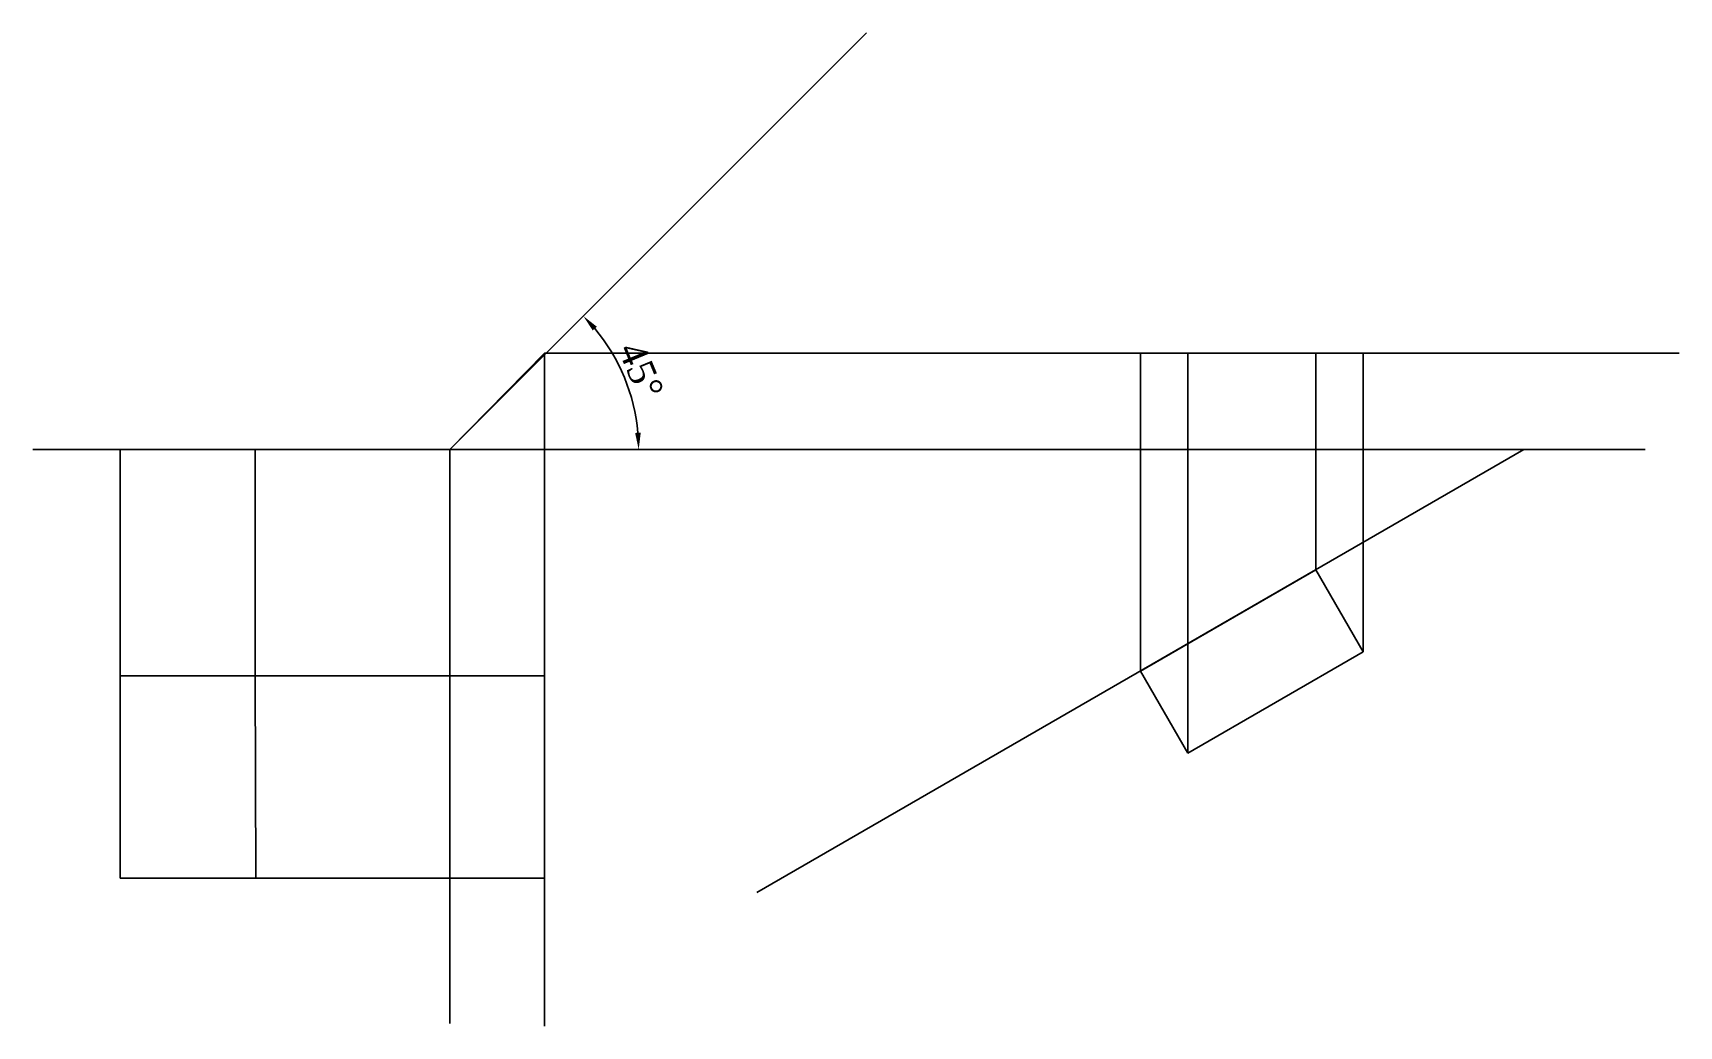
# Paper-space layout 'Layout7' of a CAD drawing. Header units: millimetres. Extents: x 15 to 258, y 29 to 176.
import ezdxf

# ---------------------------------------------------------------- set-up
doc = ezdxf.new("R2010")
doc.units = ezdxf.units.MM
doc.layers.add('PROJECTION LINE', color=250, linetype='Continuous')
doc.styles.get("Standard").update_dxf_attribs({"font": 'times.ttf', "height": 4})
doc.dimstyles.new('ISO-25', dxfattribs={"dimtxt": 2.5, "dimasz": 2.5, "dimexe": 1.25, "dimexo": 0.625, "dimtad": 1, "dimtoh": 1, "dimtxsty": 'Standard', "dimcen": 2.5, "dimadec": 0, "dimazin": 0, "dimtfac": 1, "dimtmove": 0, "dimatfit": 3, "dimfxl": 1, "dimarcsym": 0})

# ---------------------------------------------------------------- blocks, each defined once
blk = doc.blocks.new('*D43')
at = {"layer": 'Defpoints', "color": 0, "transparency": 16777216}
for p in [(138.04, 176.1), (103.34, 121.64), (14.61, 114.4), (76.35, 114.4), (253.3, 114.4)]:
    blk.add_point(p, dxfattribs=at)
at = {"layer": 'PROJECTION LINE', "color": 0, "lineweight": -2, "transparency": 16777216}
blk.add_arc((76.35, 114.4), 27.95, 5.1269, 39.8731, dxfattribs=at)
at = {"layer": 'PROJECTION LINE', "color": 0, "transparency": 16777216}
for points in [[(97.49, 132.04), (98.11, 132.6), (96.11, 134.17)], [(104.6, 116.92), (103.77, 116.88), (104.3, 114.4)]]:
    blk.add_solid(points, dxfattribs=at)
at = {"layer": 'PROJECTION LINE', "color": 0, "transparency": 16777216, "insert": (104.63, 126.12), "char_height": 4, "attachment_point": 5, "rotation": 292.5}
blk.add_mtext('45°', dxfattribs=at)

psp = doc.layouts.new('Layout7')

# ---------------------------------------------------------------- linework, layer by layer
at = {"layer": 'PROJECTION LINE'}
for p, q in [((76.349, 114.405), (138.042, 176.098)), ((76.349, 114.405), (90.365, 128.672)), ((90.365, 128.672), (90.365, 29.058)), ((90.365, 128.672), (258.326, 128.672)), ((178.573, 81.622), (178.573, 128.672)), ((185.581, 69.483), (185.581, 128.672)), ((204.554, 96.622), (204.554, 128.672)), ((211.562, 84.483), (211.562, 128.672)), ((14.613, 114.405), (14.613, 114.405)), ((14.613, 114.405), (253.301, 114.405)), ((27.534, 80.934), (27.534, 114.405)), ((27.534, 114.405), (47.534, 114.405)), ((27.534, 114.405), (47.534, 114.405)), ((47.534, 80.934), (47.534, 114.405)), ((76.349, 114.405), (76.349, 29.419)), ((235.355, 114.405), (121.792, 48.839)), ((178.573, 81.622), (204.554, 96.622)), ((204.554, 96.622), (211.562, 84.483)), ((211.562, 84.483), (185.581, 69.483)), ((27.534, 50.934), (27.534, 80.934)), ((27.534, 80.934), (47.534, 80.934)), ((47.534, 80.934), (47.628, 50.934)), ((47.534, 80.934), (90.365, 80.934)), ((76.349, 50.934), (76.349, 80.934)), ((76.349, 80.934), (90.365, 80.934)), ((76.349, 80.934), (90.365, 80.934)), ((90.365, 80.934), (90.365, 50.934)), ((185.581, 69.483), (178.573, 81.622)), ((47.628, 50.934), (27.534, 50.934)), ((47.628, 50.934), (90.365, 50.934)), ((90.365, 50.934), (76.349, 50.934))]:
    psp.add_line(p, q, dxfattribs=at)

# ---------------------------------------------------------------- dimensions: what is measured, and where the dimension line sits
dim = psp.add_angular_dim_2l(base=(103.345, 121.638), line1=((76.349, 114.405), (138.042, 176.098)), line2=((14.613, 114.405), (253.301, 114.405)), dimstyle='ISO-25', dxfattribs=at)
dim.commit()
dim.dimension.update_dxf_attribs({"geometry": '*D43', "text_midpoint": (104.627, 126.118)})

doc.saveas('drawing.dxf')
